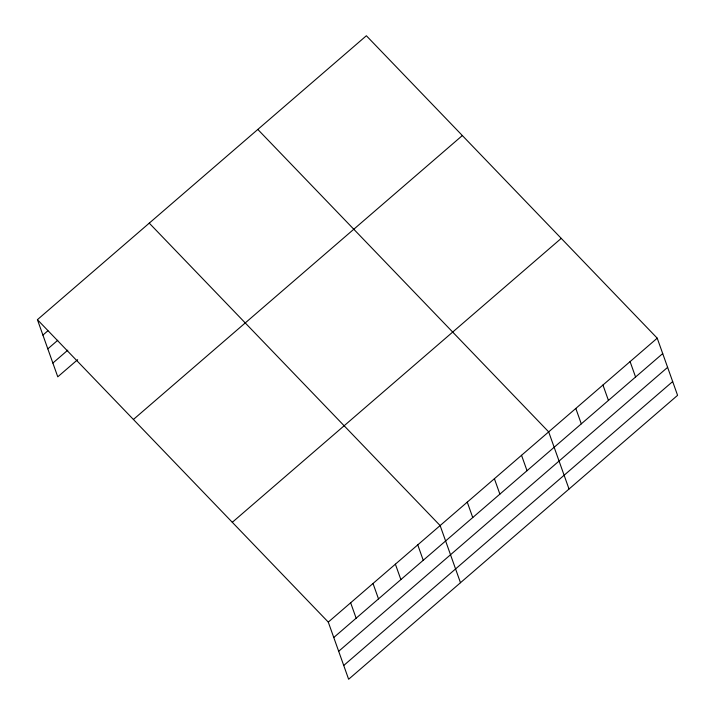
<?xml version="1.0" encoding="UTF-8"?>
<svg xmlns="http://www.w3.org/2000/svg" width="715" height="715" viewBox="0 0 715 715"><rect width="100%" height="100%" fill="white"/><g stroke="black" fill="none" stroke-linecap="round" stroke-linejoin="round"><path stroke-width="1.07" d="M37.421 319.668L366.366 35.75L657.228 338.177L677.579 395.332L348.634 679.25L328.283 622.095L37.421 319.668L57.772 376.823L77.658 359.663M42.909 335.085L47.878 330.786M47.816 348.857L57.754 340.277M52.874 363.05L67.782 350.18M133.41 419.473L462.346 135.546M232.304 522.299L561.239 238.372M328.283 622.095L657.228 338.177M333.771 637.503L662.707 353.585M338.678 651.285L667.613 367.358M343.727 665.477L672.672 381.551M257.811 129.442L548.673 431.869L569.024 489.024M149.265 223.143L440.127 525.561L460.478 582.716M630.085 361.602L635.572 377.011M602.951 385.019L608.438 400.427M575.807 408.444L581.295 423.852M521.539 455.294L527.026 470.702M494.396 478.719L499.883 494.128M467.261 502.136L472.749 517.553M417.757 544.866L423.244 560.283M395.386 564.18L400.874 579.588M373.016 583.485L378.503 598.893M350.654 602.79L356.142 618.198"/></g></svg>
